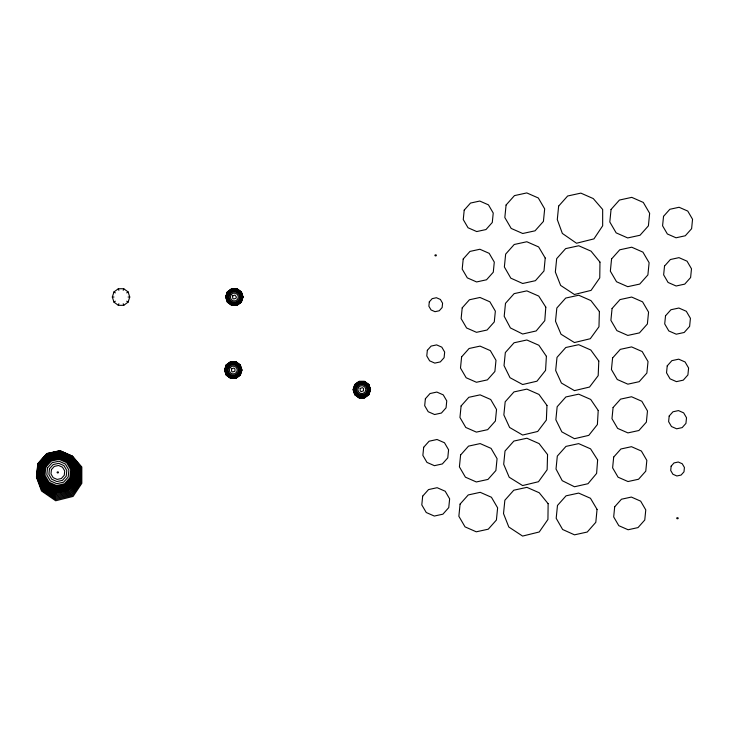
<?xml version="1.0" encoding="UTF-8"?>
<svg xmlns="http://www.w3.org/2000/svg" width="729" height="729" viewBox="0 0 729 729"><rect width="100%" height="100%" fill="white"/><g stroke="black" fill="none" stroke-linecap="round" stroke-linejoin="round"><path stroke-width="1.09" d="M112.321 297.031L113.988 291.91L118.344 288.739L123.73 288.739L128.094 291.91L129.753 297.031L128.094 302.152L123.73 305.323L118.344 305.323L113.988 302.152L112.321 297.031L113.988 297.031M118.344 305.323L118.863 303.738M123.219 290.324L123.73 288.739M225.753 297.031L227.402 291.974L231.658 288.739L237.043 288.739L241.399 291.91L243.067 297.031L241.399 302.152L237.043 305.323L231.658 305.323L227.302 302.152L225.635 297.031L227.302 291.91L231.694 288.857L237.007 288.857L241.308 291.974L242.948 297.031M224.906 370.031L226.5 365.12M241.855 370.031L240.215 375.08L235.923 378.205L230.61 378.205L226.309 375.08L224.669 370.031L226.309 364.974L230.61 361.857L235.923 361.857L240.215 364.974M355.069 384.73L353.474 389.641L355.069 394.553M368.783 394.69L370.423 389.641L368.783 384.584L364.518 381.349L359.133 381.349L354.777 384.52L353.109 389.641L354.777 394.763L359.133 397.934L364.518 397.934L368.883 394.763L370.542 389.641L368.883 384.52L364.482 381.467L359.169 381.467L354.877 384.584L353.228 389.641L354.877 394.69L359.169 397.815L364.482 397.815M113.988 302.152L115.337 301.177M126.746 292.885L128.094 291.91M237.007 305.205L241.308 302.079M226.409 365.047L230.646 361.967M354.968 384.657L359.206 381.577L364.445 381.577M364.445 397.697L368.683 394.626M236.971 288.966L231.731 288.966L227.494 292.047L225.881 297.031L227.494 302.016M128.094 297.031L129.753 297.031M231.731 305.087L236.971 305.087L241.208 302.016L242.83 297.031L241.208 292.047M230.683 362.085L235.841 362.085L240.023 365.12L241.618 370.031L240.023 374.943L235.841 377.977L230.683 377.977L226.5 374.943M359.242 397.587L364.409 397.587L368.582 394.553L370.177 389.641L368.582 384.73L364.409 381.695M359.206 397.697L354.968 394.626L353.355 389.641M227.402 302.079L231.694 305.205M113.988 291.91L115.337 292.885M126.746 301.177L128.094 302.152M368.683 384.657L370.305 389.641M240.114 365.047L241.736 370.031M224.787 370.031L226.409 375.007M118.344 288.739L118.863 290.324M123.219 303.738L123.73 305.323M81.238 467.161L81.028 482.935L72.335 495.447L55.686 499.547L41.908 490.489L36.623 477.067L37.954 463.708L46.893 453.684L60.006 450.823L72.308 456.226L81.238 467.161M548.135 503.684L547.935 519.458L539.241 531.979L522.593 536.079L508.806 527.012L503.52 513.599L504.86 500.24L513.79 490.207L526.912 487.355L539.205 492.749L548.135 503.684M599.967 262.103L599.757 277.877L591.064 290.388L574.416 294.489L560.637 285.422L555.343 272.008L556.683 258.649L565.622 248.625L578.735 245.764L591.037 251.159L599.967 262.103M80.655 467.325L80.236 482.525L71.57 494.49L55.705 498.326L42.3 490.006L36.787 477.03L38.108 463.781L46.975 453.83L59.997 450.996L72.189 456.354L80.655 467.325M547.561 454.559L547.142 469.758L538.476 481.723L522.611 485.56L509.206 477.24L503.693 464.264L505.015 451.014L513.881 441.063L526.894 438.229L539.096 443.587L547.561 454.559M599.384 311.556L598.965 326.756L590.299 338.721L574.434 342.557L561.029 334.237L555.516 321.261L556.838 308.012L565.704 298.061L578.717 295.227L590.918 300.585L599.384 311.556M80.072 467.489L79.452 482.124L70.804 493.524L55.723 497.096L42.701 489.533L36.96 476.994L38.273 463.844L47.066 453.985L59.978 451.169L72.071 456.482L80.072 467.489M546.978 405.424L546.358 420.068L537.71 431.468L522.629 435.04L509.607 427.467L503.857 414.938L505.179 401.788L513.972 391.92L526.876 389.113L538.977 394.425L546.978 405.424M598.801 361.01L598.181 375.645L589.533 387.044L574.452 390.626L561.43 383.053L555.68 370.523L557.002 357.374L565.795 347.505L578.708 344.689L590.8 350.011L598.801 361.01M79.488 467.654L78.659 481.714L70.039 492.558L55.741 495.875L43.102 489.05L37.124 476.957L38.427 463.917L47.148 454.131L59.96 451.342L71.961 456.609L79.488 467.654M546.395 356.299L545.565 370.368L536.945 381.203L522.638 384.52L510.008 377.695L504.031 365.603L505.334 352.563L514.054 342.776L526.867 339.987L538.868 345.264L546.395 356.299M598.217 410.473L597.388 424.533L588.768 435.377L574.47 438.694L561.831 431.869L555.853 419.776L557.156 406.736L565.877 396.95L578.689 394.161L590.69 399.428L598.217 410.473M78.905 467.818L77.875 481.313L69.282 491.592L55.75 494.654L43.503 488.576L37.297 476.921L38.582 463.981L47.239 454.276L59.942 451.515L71.843 456.737L78.905 467.818M545.811 307.164L544.782 320.669L536.179 330.948L522.657 334.01L510.409 327.932L504.195 316.277L505.489 303.337L514.145 293.632L526.848 290.871L538.749 296.092L545.811 307.164M597.634 459.926L596.604 473.422L588.002 483.71L574.479 486.762L562.232 480.684L556.017 469.029L557.311 456.099L565.968 446.394L578.671 443.624L590.572 448.854L597.634 459.926M78.322 467.982L77.083 480.903L68.517 490.635L55.769 493.424L43.904 488.093L37.461 476.884L38.746 464.054L47.321 454.431L59.924 451.688L71.734 456.873L78.322 467.982M545.228 258.039L543.989 270.969L535.414 280.692L522.675 283.49L510.81 278.159L504.368 266.951L505.653 254.12L514.227 244.488L526.83 241.746L538.631 246.931L545.228 258.039M597.051 509.38L595.812 522.31L587.246 532.033L574.498 534.831L562.633 529.5L556.191 518.292L557.475 505.461L566.05 495.829L578.653 493.086L590.463 498.271L597.051 509.38M37.799 463.635L36.45 477.103L41.507 490.963L55.668 500.768L73.1 496.413L81.821 483.336L81.821 466.997L72.417 456.099L60.024 450.65L46.802 453.538L37.799 463.635M39.175 464.245L37.926 476.784L44.278 487.665L55.823 492.731L68.134 490.052L76.518 480.648L77.766 468.109L71.415 457.22L59.878 452.153L47.567 454.841L39.175 464.245M39.685 464.473L38.464 476.666L44.651 487.254L55.878 492.184L67.852 489.569L76.007 480.42L77.228 468.218L71.041 457.639L59.824 452.709L47.841 455.315L39.685 464.473M40.195 464.692L39.011 476.547L45.016 486.835L55.933 491.628L67.569 489.095L75.497 480.201L76.682 468.337L70.677 458.049L59.769 453.265L48.123 455.798L40.195 464.692M40.706 464.92L39.548 476.429L45.389 486.425L55.987 491.073L67.296 488.612L74.987 479.974L76.144 468.455L70.303 458.468L59.714 453.812L48.406 456.281L40.706 464.92M41.216 465.138L40.095 476.31L45.763 486.006L56.042 490.526L67.013 488.129L74.486 479.755L75.597 468.574L69.938 458.878L59.66 454.367L48.688 456.755L41.216 465.138M41.808 465.403L40.733 476.174L46.191 485.523L56.106 489.87L66.685 487.564L73.884 479.491L74.959 468.72L69.501 459.37L59.587 455.014L49.016 457.32L41.808 465.403M42.811 465.84L41.799 475.937L46.92 484.703L56.215 488.785L66.129 486.626L72.882 479.053L73.893 468.947L68.772 460.181L59.486 456.099L49.563 458.259L42.811 465.84M43.804 466.278L42.865 475.709L47.64 483.892L56.324 487.701L65.583 485.687L71.889 478.616L72.836 469.184L68.052 460.992L59.377 457.183L50.11 459.206L43.804 466.278M44.806 466.715L43.931 475.481L48.369 483.081L56.434 486.617L65.036 484.749L70.895 478.169L71.77 469.412L67.323 461.812L59.268 458.268L50.666 460.145L44.806 466.715M45.799 467.152L44.988 475.244L49.089 482.27L56.534 485.532L64.48 483.801L69.893 477.732L70.704 469.64L66.603 462.623L59.158 459.352L51.212 461.083L45.799 467.152M47.513 467.9L46.811 474.852L50.337 480.876L56.725 483.682L63.541 482.197L68.189 476.985L68.881 470.041L65.364 464.018L58.967 461.211L52.151 462.696L47.513 467.9M49.463 468.765L48.907 474.397L51.759 479.281L56.935 481.55L62.466 480.347L66.23 476.128L66.795 470.497L63.942 465.612L58.757 463.334L53.235 464.537L49.463 468.765M51.422 469.622L50.994 473.941L53.181 477.677L57.154 479.427L61.382 478.506L64.27 475.262L64.699 470.952L62.512 467.207L58.548 465.466L54.311 466.387L51.422 469.622M57.217 472.173L57.391 472.957L58.475 472.72L58.302 471.936L57.217 472.173M429.299 301.879L428.871 306.198L431.058 309.943L435.022 311.684L439.259 310.764L442.148 307.529L442.576 303.209L440.389 299.464L436.416 297.724L432.188 298.644L429.299 301.879M435.095 255.132L435.268 255.925L436.352 255.688L436.179 254.895L435.095 255.132M427.34 350.312L426.775 355.943L429.627 360.828L434.812 363.106L440.334 361.903L444.107 357.675L444.663 352.052L441.81 347.159L436.635 344.89L431.103 346.093L427.34 350.312M425.381 398.745L424.688 405.698L428.205 411.721L434.602 414.528L441.419 413.042L446.057 407.83L446.759 400.886L443.232 394.863L436.844 392.056L430.028 393.542L425.381 398.745M423.677 447.296L422.866 455.379L426.966 462.405L434.411 465.676L442.357 463.945L447.77 457.876L448.581 449.784L444.48 442.758L437.036 439.496L429.089 441.218L423.677 447.296M422.674 496.148L421.799 504.905L426.246 512.514L434.302 516.05L442.904 514.182L448.763 507.603L449.638 498.846L445.2 491.246L437.136 487.701L428.534 489.578L422.674 496.148M464.2 210.143L463.261 219.575L468.036 227.758L476.72 231.567L485.979 229.553L492.285 222.473L493.232 213.041L488.448 204.858L479.773 201.049L470.506 203.063L464.2 210.143M463.207 258.995L462.195 269.101L467.316 277.867L476.611 281.95L486.525 279.781L493.287 272.209L494.289 262.103L489.177 253.337L479.882 249.254L469.959 251.423L463.207 258.995M462.204 307.857L461.129 318.628L466.587 327.968L476.502 332.324L487.081 330.018L494.28 321.936L495.356 311.165L489.897 301.824L479.983 297.468L469.412 299.774L462.204 307.857M461.612 356.882L460.491 368.054L466.159 377.75L476.438 382.269L487.409 379.873L494.882 371.498L495.993 360.317L490.335 350.622L480.056 346.111L469.084 348.498L461.612 356.882M461.102 405.953L459.944 417.471L465.785 427.458L476.383 432.115L487.692 429.654L495.392 421.007L496.54 409.498L490.699 399.501L480.11 394.854L468.802 397.314L461.102 405.953M460.591 455.024L459.407 466.879L465.412 477.167L476.329 481.96L487.965 479.427L495.893 470.524L497.078 458.669L491.073 448.381L480.165 443.587L468.519 446.13L460.591 455.024M460.081 504.094L458.86 516.287L465.047 526.876L476.274 531.806L488.248 529.199L496.403 520.041L497.625 507.849L491.437 497.26L480.22 492.33L468.237 494.945L460.081 504.094M506.081 205.013L504.832 217.552L511.184 228.432L522.72 233.499L535.04 230.82L543.424 221.416L544.672 208.877L538.321 197.987L526.785 192.921L514.464 195.609L506.081 205.013M558.642 206.107L557.293 219.575L562.351 233.435L576.511 243.24L593.944 238.884L602.664 225.808L602.664 209.469L593.26 198.57L580.867 193.121L567.645 196.001L558.642 206.107M611.057 209.451L609.809 221.99L616.16 232.87L627.696 237.936L640.016 235.257L648.4 225.853L649.648 213.315L643.297 202.434L631.761 197.359L619.44 200.047L611.057 209.451M611.567 258.968L610.346 271.17L616.534 281.749L627.751 286.679L639.734 284.073L647.89 274.924L649.111 262.722L642.923 252.134L631.706 247.204L619.723 249.819L611.567 258.968M612.078 308.485L610.893 320.341L616.898 330.629L627.806 335.422L639.451 332.889L647.379 323.986L648.564 312.13L642.559 301.842L631.651 297.049L620.005 299.592L612.078 308.485M612.588 358.003L611.431 369.512L617.272 379.508L627.869 384.165L639.169 381.695L646.869 373.057L648.026 361.548L642.185 351.551L631.587 346.904L620.288 349.364L612.588 358.003M613.089 407.52L611.977 418.692L617.636 428.388L627.924 432.898L638.896 430.511L646.368 422.127L647.48 410.956L641.821 401.26L631.533 396.749L620.561 399.137L613.089 407.52M613.69 457.074L612.615 467.845L618.074 477.194L627.988 481.541L638.558 479.245L645.766 471.162L646.842 460.391L641.383 451.041L631.469 446.686L620.898 448.991L613.69 457.074M614.693 506.81L613.681 516.907L618.803 525.673L628.097 529.755L638.012 527.596L644.764 520.014L645.776 509.917L640.654 501.151L631.36 497.069L621.445 499.228L614.693 506.81M663.527 216.358L662.579 225.79L667.363 233.973L676.038 237.791L685.296 235.768L691.611 228.696L692.55 219.265L687.766 211.082L679.091 207.264L669.833 209.287L663.527 216.358M664.52 266.094L663.645 274.851L668.083 282.46L676.148 285.996L684.75 284.119L690.609 277.549L691.484 268.791L687.046 261.182L678.981 257.647L670.379 259.524L664.52 266.094M665.522 315.821L664.711 323.913L668.812 330.939L676.257 334.201L684.203 332.479L689.616 326.401L690.418 318.318L686.317 311.292L678.872 308.021L670.926 309.752L665.522 315.821M667.226 365.867L666.534 372.811L670.051 378.834L676.439 381.641L683.264 380.155L687.903 374.952L688.595 368.008L685.078 361.976L678.69 359.169L671.874 360.655L667.226 365.867M669.186 416.022L668.621 421.644L671.473 426.538L676.658 428.807L682.18 427.604L685.943 423.385L686.508 417.753L683.656 412.869L678.48 410.591L672.949 411.794L669.186 416.022M671.145 466.177L670.707 470.487L672.894 474.233L676.867 475.973L681.105 475.053L683.993 471.818L684.422 467.499L682.235 463.753L678.262 462.013L674.024 462.933L671.145 466.177M676.94 518.009L677.113 518.802L678.198 518.565L678.025 517.772L676.94 518.009M227.594 292.119L225.999 297.031L227.594 301.943L231.767 304.977L236.934 304.977L241.108 301.943L242.702 297.031L241.108 292.119L236.934 289.085L231.767 289.085L227.594 292.119M227.794 292.265L226.245 297.031L227.794 301.797L231.849 304.74L236.861 304.74L240.907 301.797L242.456 297.031L240.907 292.265L236.861 289.322L231.849 289.322L227.794 292.265M228.104 292.493L226.637 297.031L228.104 301.569L231.968 304.376L236.734 304.376L240.597 301.569L242.074 297.031L240.597 292.493L236.734 289.686L231.968 289.686L228.104 292.493M228.423 292.721L227.02 297.031L228.423 301.341L232.086 304.002L236.615 304.002L240.278 301.341L241.682 297.031L240.278 292.721L236.615 290.06L232.086 290.06L228.423 292.721M228.824 293.012L227.512 297.031L228.824 301.05L232.241 303.528L236.46 303.528L239.887 301.05L241.19 297.031L239.887 293.012L236.46 290.525L232.241 290.525L228.824 293.012M229.435 293.459L228.277 297.031L229.435 300.603L232.478 302.808L236.232 302.808L239.267 300.603L240.424 297.031L239.267 293.459L236.232 291.254L232.478 291.254L229.435 293.459M230.054 293.905L229.043 297.031L230.054 300.148L232.715 302.079L235.996 302.079L238.647 300.148L239.659 297.031L238.647 293.905L235.996 291.983L232.715 291.983L230.054 293.905M231.12 294.68L230.355 297.031L231.12 299.382L233.116 300.831L235.585 300.831L237.581 299.382L238.347 297.031L237.581 294.68L235.585 293.231L233.116 293.231L231.12 294.68M232.679 295.819L232.679 298.243L233.717 298.99L236.023 298.243L236.415 297.031L234.993 295.063L232.679 295.819M226.209 364.901L224.55 370.031L226.209 375.153L230.564 378.315L235.959 378.315L240.315 375.153L241.982 370.031L240.315 364.901L235.959 361.739L230.564 361.739L226.209 364.901M226.701 365.265L225.152 370.031L226.701 374.797L230.756 377.74L235.768 377.74L239.823 374.797L241.372 370.031L239.823 365.265L235.768 362.322L230.756 362.322L226.701 365.265M227.02 365.493L225.543 370.031L227.02 374.569L230.874 377.367L235.649 377.367L239.504 374.569L240.98 370.031L239.504 365.493L235.649 362.687L230.874 362.687L227.02 365.493M227.33 365.721L225.935 370.031L227.33 374.341L230.993 377.002L235.531 377.002L239.194 374.341L240.588 370.031L239.194 365.721L235.531 363.06L230.993 363.06L227.33 365.721M227.73 366.013L226.427 370.031L227.73 374.05L231.148 376.529L235.376 376.529L238.793 374.05L240.096 370.031L238.793 366.013L235.376 363.525L231.148 363.525L227.73 366.013M228.35 366.459L227.193 370.031L228.35 373.594L231.385 375.809L235.139 375.809L238.173 373.594L239.34 370.031L238.173 366.459L235.139 364.254L231.385 364.254L228.35 366.459M228.97 366.906L227.949 370.031L228.97 373.148L231.622 375.08L234.902 375.08L237.563 373.148L238.574 370.031L237.563 366.906L234.902 364.974L231.622 364.974L228.97 366.906M230.027 367.68L229.27 370.031L230.027 372.373L232.032 373.831L234.501 373.831L236.497 372.373L237.253 370.031L236.497 367.68L234.501 366.231L232.032 366.231L230.027 367.68M231.594 368.819L231.594 371.243L232.624 371.99L234.929 371.243L234.929 368.819L233.9 368.063L231.594 368.819M355.269 384.876L353.72 389.641L355.269 394.407L359.324 397.351L364.336 397.351L368.382 394.407L369.931 389.641L368.382 384.876L364.336 381.932L359.324 381.932L355.269 384.876M355.579 385.103L354.112 389.641L355.579 394.179L359.443 396.986L364.208 396.986L368.072 394.179L369.548 389.641L368.072 385.103L364.208 382.297L359.443 382.297L355.579 385.103M355.898 385.331L354.494 389.641L355.898 393.952L359.561 396.612L364.09 396.612L367.753 393.952L369.156 389.641L367.753 385.331L364.09 382.67L359.561 382.67L355.898 385.331M356.299 385.623L354.987 389.641L356.299 393.66L359.716 396.139L363.944 396.139L367.361 393.66L368.664 389.641L367.361 385.623L363.944 383.135L359.716 383.135L356.299 385.623M356.909 386.069L355.752 389.641L356.909 393.213L359.953 395.419L363.707 395.419L366.742 393.213L367.899 389.641L366.742 386.069L363.707 383.864L359.953 383.864L356.909 386.069M357.529 386.516L356.517 389.641L357.529 392.758L360.19 394.69L363.47 394.69L366.122 392.758L367.134 389.641L366.122 386.516L363.47 384.593L360.19 384.593L357.529 386.516M358.595 387.29L357.83 389.641L358.595 391.992L360.591 393.441L363.06 393.441L365.056 391.992L365.821 389.641L365.056 387.29L363.06 385.841L360.591 385.841L358.595 387.29M360.153 388.429L360.153 390.853L361.192 391.601L363.498 390.853L363.498 388.429L362.468 387.673L360.153 388.429"/></g></svg>
